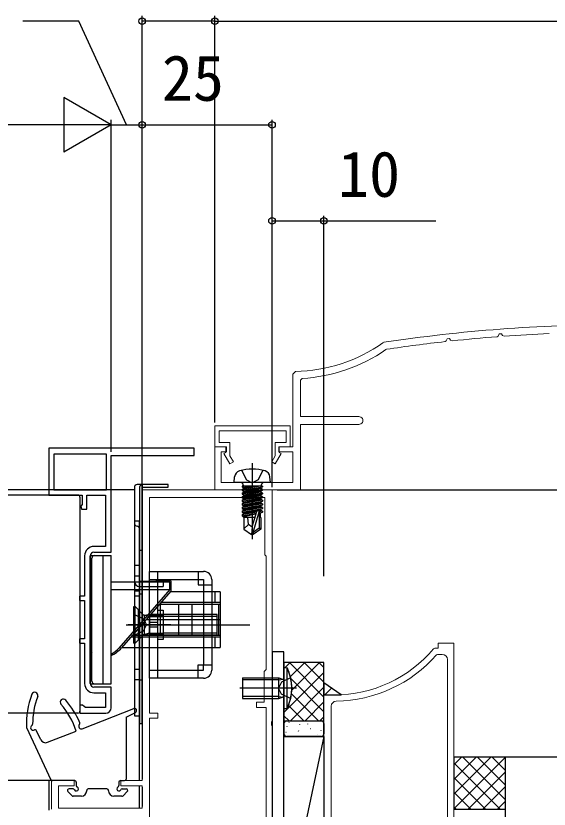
# Model space of a CAD drawing. Units: millimetres, scale not verified. Extents: x -525 to 525, y -783 to 779.
# Drawn here: x 143.7 to 246.4, y 221.2 to 374 of the extents above; entities that cross this region are included whole.
import ezdxf
from ezdxf.enums import TextEntityAlignment as Align

# ---------------------------------------------------------------- set-up
doc = ezdxf.new("R2010")
doc.units = ezdxf.units.MM
doc.header["$LTSCALE"] = 4
doc.layers.add('0-2_YKK_11', color=30, linetype='Continuous', lineweight=18)
for name, color, linetype in [('0-3_YKK_11E', 7, 'Continuous'), ('0-4_YKK_12', 2, 'Continuous'), ('0-5_YKK_13', 4, 'Continuous'), ('0-7_YKK_D', 6, 'Continuous'), ('0-9_YSS_K', 3, 'Continuous'), ('0-A_YSS_KE', 3, 'Continuous')]:
    doc.layers.add(name, color=color, linetype=linetype)
doc.styles.add('ＭＳ ゴシック', font='')
doc.styles.get('ＭＳ ゴシック').set_extended_font_data('MS Gothic')

msp = doc.modelspace()

# ---------------------------------------------------------------- linework, layer by layer
at = {"layer": '0-2_YKK_11'}
for p, q in [((214.57, 311.118), (214.355, 311.032)), ((214.932, 309.726), (215.059, 309.776))]:
    msp.add_line(p, q, dxfattribs=at)
at = {"layer": '0-2_YKK_11', "color": 4}
for p, q in [((224.12, 252.095), (224.349, 252.201)), ((226.8, 209.401), (226.8, 250.001))]:
    msp.add_line(p, q, dxfattribs=at)
at = {"layer": '0-2_YKK_11'}
for points in [[(226.383, 311.26), (226.545, 311.381), (226.725, 311.811), (227.212, 311.849), (227.401, 311.543), (227.688, 311.402)], [(236.381, 312.206), (236.548, 312.324), (236.734, 312.741), (237.223, 312.767), (237.406, 312.452), (237.687, 312.304)], [(197.492, 305.506), (197, 305.006), (197, 291.002), (194.3, 291.002), (194.3, 290.002), (197, 290.002), (197, 284.102), (183.2, 284.102), (183.2, 290.002), (184.2, 290.002), (184.2, 291.002), (182, 291.002), (182, 282.702), (198.5, 282.702), (198.5, 295.302), (209.75, 295.302)], [(209.75, 296.802), (198.5, 296.802), (198.5, 303.853), (198.783, 304.153)]]:
    msp.add_lwpolyline(points, dxfattribs=at)
msp.add_lwpolyline([(196.5, 295.002), (182, 295.002), (182, 291.002), (184.1, 291.002), (184.1, 289.902), (183.727, 289.686), (184.873, 287.702), (185.565, 288.102), (184.9, 289.254), (184.9, 291.802), (182.8, 291.802), (182.8, 294.102), (195.7, 294.102), (195.7, 291.802), (193.6, 291.802), (193.6, 289.254), (192.935, 288.102), (193.627, 287.702), (194.773, 289.686), (194.4, 289.902), (194.4, 291.002), (196.5, 291.002)], close=True, dxfattribs=at)
at = {"layer": '0-2_YKK_11', "color": 211}
for points in [[(168, 282.702), (168, 226.702), (163.9, 226.702), (163.9, 225.702), (168, 225.702), (168, 221.402), (151.9, 221.402), (151.9, 225.702), (154.9, 225.702), (154.9, 226.702), (150.5, 226.702), (150.5, 221.202)], [(168, 219.502), (168, 201.702), (193, 201.702), (193, 237.244), (192.88, 237.427), (192.88, 237.977), (193, 238.16), (193, 282.702), (168, 282.702)]]:
    msp.add_lwpolyline(points, dxfattribs=at)
msp.add_lwpolyline([(169.4, 239.702), (169.4, 281.202), (191.6, 281.202), (191.6, 270.202), (191.9, 269.902), (191.9, 248.102), (191.5, 247.702), (191.5, 241.802), (190, 241.802), (190, 240.802), (191.9, 240.802), (191.9, 213.602), (191.5, 213.202), (191.5, 203.202), (169.4, 203.202), (169.4, 238.702), (171, 238.702), (171, 239.702)], close=True, dxfattribs=at)
at = {"layer": '0-2_YKK_11', "color": 4}
for points in [[(224.349, 252.201), (225, 252.201), (225, 253.201), (228, 253.201), (228, 209.301)], [(225.8, 251.001), (224.9, 251.001), (224.674, 250.899)], [(203, 193.201), (203, 243.201), (205, 243.201)], [(204.4, 241.004), (204.4, 213.98), (204.4, 208.401), (225.8, 208.401)]]:
    msp.add_lwpolyline(points, dxfattribs=at)
at = {"layer": '0-2_YKK_11'}
for centre, radius, start, end in [((259.5, 14.502), 300, 89.99999, 98.61344), ((259.5, 14.498), 298.604, 94.44052, 96.11573), ((259.5, 14.501), 298.601, 92.51839, 94.18925), ((197, 335.502), 30, 270.93931, 305.34622), ((259.5, 14.502), 298.6, 96.3676, 98.55928), ((197, 335.502), 31.4, 273.25513, 304.82562), ((209.75, 296.052), 0.75, 269.99999, 90.00001)]:
    msp.add_arc(centre, radius, start, end, dxfattribs=at)
at = {"layer": '0-2_YKK_11', "color": 4}
for centre, radius, start, end in [((205, 268.201), 25, 270, 319.8891), ((205, 268.201), 26.2, 270.84266, 318.6713), ((225.8, 250.001), 1, 0, 90), ((205.4, 241.004), 1, 90.84196, 180)]:
    msp.add_arc(centre, radius, start, end, dxfattribs=at)
at = {"layer": '0-3_YKK_11E'}
msp.add_line((158, 245.402), (158, 270.002), dxfattribs=at)
for points in [[(178, 290.702), (150, 290.702), (150, 281.702), (156.4, 281.702), (156.4, 279.868), (156.2, 279.585), (156.3, 279.002), (157.3, 279.002), (157.3, 281.702), (160.9, 281.702), (160.9, 271.802), (158.7, 271.802)], [(158.7, 270.702), (162, 270.702), (162, 289.302), (178, 289.302), (178, 290.702)], [(156.9, 270.002), (156.9, 262.202), (155.9, 262.202), (155.9, 261.402), (156.9, 261.402), (156.9, 254.002), (155.9, 254.002), (155.9, 253.202), (156.9, 253.202), (156.9, 245.402)], [(162, 240.702), (162, 244.702), (158.7, 244.702)], [(158.7, 243.602), (160.9, 243.602), (160.9, 240.802), (157.066, 240.802), (156.783, 241.002), (156.5, 241.202), (156, 241.202), (156, 239.702), (161, 239.702)]]:
    msp.add_lwpolyline(points, dxfattribs=at)
msp.add_lwpolyline([(161.1, 289.602), (151, 289.602), (151, 282.702), (161.1, 282.702)], close=True, dxfattribs=at)
for centre, radius, start, end in [((158.7, 270.002), 1.8, 90.00001, 179.99999), ((158.7, 270.002), 0.7, 90.00001, 179.99999), ((158.7, 245.402), 1.8, 180.00001, 269.99999), ((158.7, 245.402), 0.7, 180.00001, 269.99999), ((161, 240.702), 1, 270.00001, 359.99999)]:
    msp.add_arc(centre, radius, start, end, dxfattribs=at)
at = {"layer": '0-4_YKK_12'}
for p, q in [((166.5, 282.701), (-5.558, 282.702)), ((168, 283.202), (168, 227.002)), ((167.5, 226.702), (167.5, 239.202)), ((150.999, 226.702), (-5.558, 226.702)), ((149.997, 226.702), (149.997, 221.002)), ((167.5, 221.402), (167.5, 225.702)), ((168, 225.402), (168, 221.702))]:
    msp.add_line(p, q, dxfattribs=at)
at = {"layer": '0-5_YKK_13'}
for p, q in [((189.2, 287.855), (189.2, 273.172)), ((185.7, 284.102), (185.798, 285.221)), ((192.7, 284.102), (192.602, 285.221)), ((166.5, 283.202), (166.5, 276.202)), ((168, 283.702), (167, 283.702)), ((167.5, 283.202), (167.5, 240.702)), ((167.5, 283.202), (167.5, 237.702)), ((168, 283.702), (168, 283.202)), ((173, 283.702), (168, 283.702)), ((168, 283.702), (168, 283.202)), ((168, 283.202), (173, 283.202)), ((192.7, 284.102), (185.7, 284.102)), ((191.179, 283.402), (187.221, 283.402)), ((187.221, 283.315), (187.6, 283.096)), ((187.221, 282.615), (191.179, 283.315)), ((187.47, 283.602), (187.47, 283.402)), ((188.999, 283.402), (187.6, 283.096)), ((187.6, 283.008), (187.6, 283.096)), ((190.8, 283.096), (187.6, 282.396)), ((187.6, 282.308), (190.8, 283.008)), ((191.179, 283.315), (190.8, 283.096)), ((190.8, 283.008), (190.8, 283.096)), ((191.179, 282.789), (190.8, 283.008)), ((190.93, 283.602), (190.93, 283.402)), ((191.179, 283.402), (191.179, 283.315)), ((191.179, 282.789), (191.179, 282.615)), ((155.6, 281.702), (-5.558, 281.702)), ((156, 281.302), (156, 240.102)), ((187.221, 281.915), (191.179, 282.615)), ((187.221, 282.615), (187.6, 282.396)), ((187.221, 282.089), (187.221, 281.915)), ((187.221, 281.915), (187.6, 281.696)), ((191.179, 281.389), (187.221, 280.689)), ((187.221, 280.515), (191.179, 281.215)), ((187.221, 281.215), (187.6, 280.996)), ((190.8, 282.396), (187.6, 281.696)), ((187.6, 282.308), (187.6, 282.396)), ((187.6, 281.608), (187.6, 281.696)), ((187.6, 280.908), (190.8, 281.608)), ((191.179, 282.615), (190.8, 282.396)), ((190.8, 282.308), (190.8, 282.396)), ((191.179, 282.089), (190.8, 282.308)), ((190.8, 281.608), (190.8, 281.696)), ((191.179, 281.389), (190.8, 281.608)), ((191.179, 281.215), (190.8, 280.996)), ((191.179, 281.389), (191.179, 281.215)), ((187.221, 280.689), (187.6, 280.908)), ((187.221, 280.689), (187.221, 280.515)), ((191.179, 280.689), (187.221, 279.989)), ((187.221, 280.515), (187.6, 280.296)), ((187.221, 279.815), (191.179, 280.515)), ((187.221, 279.989), (187.6, 280.208)), ((187.221, 279.989), (187.221, 279.815)), ((191.179, 279.989), (187.221, 279.289)), ((187.221, 279.815), (187.6, 279.596)), ((187.221, 279.115), (191.179, 279.815)), ((187.6, 280.908), (187.6, 280.996)), ((190.8, 280.996), (187.6, 280.296)), ((187.6, 280.208), (190.8, 280.908)), ((187.6, 280.208), (187.6, 280.296)), ((190.8, 280.296), (187.6, 279.596)), ((187.6, 279.508), (190.8, 280.208)), ((190.8, 280.908), (190.8, 280.996)), ((191.179, 280.689), (190.8, 280.908)), ((191.179, 280.515), (190.8, 280.296)), ((190.8, 280.208), (190.8, 280.296)), ((191.179, 279.989), (190.8, 280.208)), ((191.179, 279.815), (190.8, 279.596)), ((191.179, 280.689), (191.179, 280.515)), ((191.179, 279.989), (191.179, 279.815)), ((187.221, 279.289), (187.6, 279.508)), ((187.221, 279.289), (187.221, 279.115)), ((191.179, 279.289), (187.221, 278.589)), ((187.221, 279.115), (187.6, 278.896)), ((187.221, 278.415), (191.179, 279.115)), ((187.221, 278.589), (187.6, 278.808)), ((187.221, 278.589), (187.221, 278.415)), ((187.221, 278.415), (187.6, 278.196)), ((190.023, 278.385), (187.221, 277.889)), ((187.221, 277.715), (189.968, 278.2)), ((187.221, 277.889), (187.6, 278.108)), ((187.6, 279.508), (187.6, 279.596)), ((190.8, 279.596), (187.6, 278.896)), ((187.6, 278.808), (190.8, 279.508)), ((187.6, 278.808), (187.6, 278.896)), ((190.8, 278.896), (187.6, 278.196)), ((187.6, 278.108), (190.8, 278.808)), ((187.6, 278.108), (187.6, 278.196)), ((189.2, 275.608), (190.059, 278.509)), ((191.179, 278.589), (190.549, 278.478)), ((190.55, 278.303), (191.179, 278.415)), ((190.8, 279.508), (190.8, 279.596)), ((191.179, 279.289), (190.8, 279.508)), ((191.179, 279.115), (190.8, 278.896)), ((190.8, 278.808), (190.8, 278.896)), ((191.179, 278.589), (190.8, 278.808)), ((190.8, 277.402), (190.8, 278.196)), ((191.179, 279.289), (191.179, 279.115)), ((191.179, 278.589), (191.179, 278.415)), ((166.5, 276.702), (166.5, 265.102)), ((187.221, 277.889), (187.221, 277.715)), ((187.221, 277.715), (187.6, 277.496)), ((189.732, 277.402), (187.55, 277.402)), ((187.55, 277.402), (187.55, 275.114)), ((189.909, 278.001), (187.6, 277.496)), ((187.6, 277.408), (187.6, 277.496)), ((190.85, 277.402), (190.55, 277.402)), ((167, 275.702), (167, 275.702)), ((167, 275.702), (167, 275.702)), ((188.5, 276.002), (187.55, 275.19)), ((187.55, 275.114), (189.05, 274.102)), ((189.2, 275.608), (189.05, 274.102)), ((189.2, 275.608), (189.2, 274.102)), ((190.55, 275.307), (189.35, 274.464)), ((190.85, 275.114), (189.35, 274.102)), ((189.35, 274.102), (189.05, 274.102)), ((189.35, 274.464), (189.35, 274.102)), ((167.5, 271.102), (168, 271.102)), ((158, 270.052), (162, 270.052)), ((158, 270.052), (158, 245.352)), ((158, 269.052), (158.3, 269.052)), ((158.3, 245.852), (158.3, 269.552)), ((160.5, 245.352), (160.5, 270.052)), ((162, 245.352), (162, 270.052)), ((166.5, 268.202), (167.5, 268.202)), ((167.5, 266.102), (166.5, 266.102)), ((169.4, 267.002), (179.8, 267.002)), ((169.4, 246.401), (169.4, 267.002)), ((171, 246.401), (171, 267.002)), ((162, 265.002), (173.3, 265.002)), ((166.5, 265.102), (166.5, 239.202)), ((169.4, 265.402), (178.8, 265.402)), ((173.5, 265.202), (170.6, 265.202)), ((170.6, 265.002), (170.6, 265.202)), ((171.85, 265.002), (171.85, 265.202)), ((172, 265.102), (172, 264.102)), ((173.3, 263.502), (173.3, 265.002)), ((173.5, 265.202), (173.5, 263.202)), ((179.8, 264.402), (179.8, 249.001)), ((181.4, 265.402), (181.4, 248.001)), ((162, 263.502), (173.3, 263.502)), ((173.3, 263.502), (163.494, 252.222)), ((173.5, 263.202), (163.993, 252.266)), ((167.5, 263.16), (166.5, 263.16)), ((167.5, 263.502), (168, 263.502)), ((173.5, 263.502), (173.3, 263.502)), ((183, 263.052), (173.37, 263.052)), ((182, 263.052), (182, 261.052)), ((183, 263.052), (183, 252.352)), ((167.5, 262.243), (166.5, 262.243)), ((167.5, 262.702), (168, 262.702)), ((158, 260.702), (158.3, 260.702)), ((166.401, 253.202), (166.401, 260.202)), ((166.651, 253.202), (166.651, 260.202)), ((166.651, 260.202), (168, 258.852)), ((171.327, 260.702), (183, 260.702)), ((171.5, 254.702), (171.5, 260.702)), ((171.631, 261.052), (183, 261.052)), ((175, 260.702), (175, 254.702)), ((177.566, 260.702), (177.566, 254.702)), ((182.732, 254.702), (182.732, 260.702)), ((166.401, 258.752), (168.216, 257.847)), ((167.5, 259.652), (167.2, 259.652)), ((168, 258.852), (168.08, 258.772)), ((168.401, 258.576), (168.401, 254.827)), ((169.401, 258.323), (168.451, 258.562)), ((169.401, 258.702), (168.84, 258.562)), ((172, 258.702), (169.4, 258.702)), ((169.4, 258.452), (172, 258.452)), ((169.401, 258.702), (169.401, 254.702)), ((169.435, 258.702), (172, 258.702)), ((169.435, 258.323), (172, 258.323)), ((171, 259.502), (172, 259.502)), ((172, 259.502), (172, 253.902)), ((182.401, 258.702), (172, 258.702)), ((182.401, 258.323), (172, 258.323)), ((182.401, 254.702), (182.401, 258.702)), ((168.216, 257.847), (168.825, 256.702)), ((168.719, 257.702), (183, 257.702)), ((171, 257.161), (169.4, 257.161)), ((164.901, 256.702), (188.702, 256.702)), ((173.529, 256.702), (165.306, 256.702)), ((171, 256.244), (169.4, 256.244)), ((158, 254.702), (158.3, 254.702)), ((183, 254.352), (165.807, 254.352)), ((166.111, 254.702), (183, 254.702)), ((166.5, 253.052), (167.2, 253.752)), ((166.651, 253.202), (168, 254.551)), ((167.5, 253.752), (167.2, 253.752)), ((168, 254.551), (168.08, 254.631)), ((169.401, 255.081), (168.451, 254.842)), ((169.401, 254.702), (168.84, 254.842)), ((169.4, 254.952), (172, 254.952)), ((172, 254.702), (169.4, 254.702)), ((169.435, 255.081), (172, 255.081)), ((169.435, 254.702), (172, 254.702)), ((172, 253.902), (171, 253.902)), ((182.401, 255.081), (172, 255.081)), ((182.401, 254.702), (172, 254.702)), ((182, 254.352), (182, 252.352)), ((164.068, 252.352), (183, 252.352)), ((167.5, 248.102), (166.5, 248.102)), ((169.4, 248.001), (178.8, 248.001)), ((195.3, 248.502), (195.3, 240.502)), ((195.3, 248.502), (195.943, 248.445)), ((195.943, 240.558), (195.943, 248.445)), ((158, 246.352), (158.3, 246.352)), ((167.5, 246.102), (166.5, 246.102)), ((167.5, 246.102), (168, 246.102)), ((179.8, 246.401), (169.4, 246.401)), ((179.8, 246.401), (171.9, 246.401)), ((187.3, 246.502), (194.3, 246.502)), ((194.3, 246.123), (187.3, 246.123)), ((194.3, 246.502), (195.034, 246.243)), ((194.3, 242.502), (194.3, 246.502)), ((194.3, 246.123), (195.127, 246.233)), ((196.587, 246.502), (194.857, 245.647)), ((158, 245.352), (162, 245.352)), ((197.726, 244.502), (186.787, 244.502)), ((187.55, 244.502), (187.05, 244.502)), ((187.3, 244.752), (187.3, 244.252)), ((194.857, 245.647), (194.248, 244.502)), ((194.857, 243.357), (194.248, 244.502)), ((196.587, 242.502), (194.857, 243.357)), ((194.3, 242.881), (187.3, 242.881)), ((194.3, 242.881), (195.127, 242.77)), ((194.3, 242.502), (195.034, 242.76)), ((156.434, 236.696), (166.354, 240.574)), ((195.3, 240.502), (195.943, 240.558)), ((155.6, 239.702), (-5.558, 239.702)), ((164.9, 238.932), (166.683, 239.846)), ((164.9, 238.932), (164.9, 227.002)), ((145.7, 236.902), (150.419, 226.874)), ((148.452, 234.576), (147.633, 236.316)), ((149.721, 234.071), (155.3, 236.252)), ((154.995, 226.702), (150.691, 226.702)), ((155.3, 226.402), (155.3, 225.734)), ((163.5, 226.402), (163.5, 225.734)), ((163.805, 226.702), (164.6, 226.702)), ((154.668, 225.102), (153.9, 225.102)), ((157.3, 224.702), (157.3, 224.802)), ((161.2, 225.102), (157.6, 225.102)), ((161.5, 224.702), (161.5, 224.802)), ((164.132, 225.102), (164.9, 225.102)), ((154.488, 223.79), (153.688, 224.59)), ((156.3, 223.702), (154.7, 223.702)), ((164.1, 223.702), (162.5, 223.702)), ((165.112, 224.59), (164.312, 223.79))]:
    msp.add_line(p, q, dxfattribs=at)
for points in [[(187.15, 286.465), (188.055, 284.65), (189.2, 284.041)], [(191.25, 286.465), (190.345, 284.65), (189.2, 284.041)], [(167.5, 237.702), (168, 237.702), (168, 283.202), (173, 283.202), (173, 283.702)], [(187.221, 283.402), (187.221, 283.315), (187.715, 283.402)], [(190.685, 283.402), (187.221, 282.789), (187.221, 282.615)], [(187.221, 282.789), (187.6, 283.008), (189.401, 283.402)], [(191.179, 282.789), (187.221, 282.089), (187.6, 282.308)], [(187.221, 281.389), (187.6, 281.608), (190.8, 282.308)], [(191.179, 282.089), (187.221, 281.389), (187.221, 281.215), (191.179, 281.915)], [(191.179, 282.089), (191.179, 281.915), (190.8, 281.696), (187.6, 280.996)], [(189.35, 274.464), (190.55, 278.454), (190.55, 275.307)], [(191.179, 278.415), (190.8, 278.196), (190.55, 278.141)], [(166.5, 239.202), (167.5, 239.202), (167.5, 264.102), (167.5, 276.702), (166.5, 276.702)], [(189.2, 275.501), (188.5, 276.002), (188.36, 277.402)], [(190.85, 277.402), (190.85, 275.114), (190.55, 275.307)], [(178.8, 267.002), (178.8, 264.402), (181.4, 264.402)], [(167.5, 265.102), (168, 265.102), (172, 265.102)], [(178.8, 265.402), (179.8, 265.402), (179.8, 264.402)], [(167.5, 264.102), (168, 264.102), (172, 264.102)], [(166.401, 260.202), (166.5, 260.202), (166.651, 260.202)], [(166.5, 260.352), (167.2, 259.652), (167.2, 253.752)], [(166.401, 254.652), (168.216, 255.557), (168.825, 256.702)], [(166.401, 253.202), (166.5, 253.202), (166.651, 253.202)], [(195.3, 201.502), (195.3, 251.502), (193, 251.502), (193, 201.502), (179.6, 201.502)], [(178.8, 246.401), (178.8, 249.001), (181.4, 249.001)], [(178.8, 248.001), (179.8, 248.001), (179.8, 249.001)], [(187.3, 246.502), (187.3, 242.502), (194.3, 242.502)]]:
    msp.add_lwpolyline(points, dxfattribs=at)
for centre, radius, start, end in [((187.093, 285.108), 1.3, 105.88085, 175), ((189.2, 277.702), 9, 74.11915, 105.88085), ((191.307, 285.108), 1.3, 5, 74.11915), ((167, 283.202), 0.5, 90, 180), ((168, 283.202), 0.5, 90, 180), ((168, 283.202), 0.5, 90, 180.00001), ((186.97, 283.602), 0.5, 0, 90), ((191.43, 283.602), 0.5, 90, 180), ((155.6, 281.302), 0.4, 0, 90), ((190.302, 278.454), 0.248, 0, 167.19096), ((167, 276.202), 0.5, 180, 270), ((167, 275.202), 0.5, 0.00001, 90), ((158.8, 269.552), 0.5, 90, 180), ((179.8, 265.402), 1.6, 0, 90), ((158.9, 264.602), 0.9, 180, 228.06542), ((167.5, 265.102), 1, 180, 270), ((168.646, 259.338), 0.8, 225, 284.03624), ((168.646, 254.066), 0.8, 75.96376, 135), ((159.465, 256.202), 6, 295.00246, 319), ((159.721, 255.502), 5, 297.1557, 319), ((158.9, 250.802), 0.9, 131.93458, 180), ((179.8, 248.001), 1.6, 270, 0), ((187.3, 244.502), 9.5, 335.47227, 24.52773), ((195.1, 246.432), 0.2, 250.57815, 0), ((158.8, 245.852), 0.5, 180, 270), ((161.685, 237.603), 16, 159.0781, 182.51013), ((147.3, 243.102), 0.6, 339.0781, 159.0781), ((161.685, 237.603), 14.8, 159.0781, 180.06452), ((152.8, 241.802), 0.6, 41.21397, 221.21397), ((141.065, 231.523), 16.2, 23.01361, 41.21397), ((195.1, 242.572), 0.2, 0, 109.42185), ((141.065, 231.523), 15, 18.37545, 41.21397), ((155.6, 240.102), 0.4, 270, 360), ((166.5, 240.202), 0.4, 297.14462, 111.35581), ((147, 236.902), 0.5, 121.27714, 296.90219), ((146.585, 237.586), 0.3, 301.27714, 0.06452), ((156.252, 237.161), 0.5, 133.70783, 291.35581), ((155.699, 237.74), 0.3, 313.70783, 23.01361), ((147.362, 236.188), 0.3, 25.20164, 116.90219), ((149.357, 235.002), 1, 205.20164, 291.35581), ((150.691, 227.002), 0.3, 205.20164, 270), ((155, 226.402), 0.3, 0, 90.95009), ((163.8, 226.402), 0.3, 89.04991, 180), ((164.6, 227.002), 0.3, 270, 0), ((153.9, 224.802), 0.3, 90, 225), ((154.668, 224.802), 0.3, 25.37693, 90), ((155.3, 225.102), 0.4, 205.37693, 64.62307), ((155.6, 225.734), 0.3, 180, 244.62307), ((156.3, 224.702), 1, 270, 0), ((157.6, 224.802), 0.3, 89.99958, 180), ((161.2, 224.802), 0.3, 0, 89.99958), ((162.5, 224.702), 1, 180, 270), ((163.5, 225.102), 0.4, 115.37693, 334.62307), ((163.2, 225.734), 0.3, 295.37693, 0), ((164.132, 224.802), 0.3, 90, 154.62307), ((164.9, 224.802), 0.3, 315, 90), ((154.7, 224.002), 0.3, 225, 270), ((164.1, 224.002), 0.3, 270, 315)]:
    msp.add_arc(centre, radius, start, end, dxfattribs=at)
at = {"layer": '0-7_YKK_D'}
for p, q in [((168, 283.209), (168, 374.001)), ((182.003, 373.001), (168, 373.001)), ((182.003, 295.702), (182.003, 374.001)), ((182.003, 295.702), (182.003, 374.001)), ((182.003, 373.001), (277, 373.001)), ((162, 353.001), (152.907, 358.251)), ((152.907, 358.251), (152.907, 347.751)), ((151.5, 353.001), (-162.5, 353.001)), ((162, 353.001), (143.813, 353.001)), ((162, 353.001), (152.907, 347.751)), ((162, 290.002), (162, 354.001)), ((162, 290.002), (162, 354.001)), ((162, 353.001), (168, 353.001)), ((168, 307.2), (168, 354.001)), ((168, 283.209), (168, 354.001)), ((168, 353.001), (193, 353.001)), ((193, 283.202), (193, 354.001)), ((193, 283.402), (193, 335.502)), ((203, 266.102), (203, 335.502)), ((194, 282.702), (338, 282.702)), ((199.203, 282.702), (338, 282.702))]:
    msp.add_line(p, q, dxfattribs=at)
for points in [[(165, 353.001), (155.8, 373.001), (144.982, 373.001)], [(193, 334.502), (203, 334.502), (224.55, 334.502)]]:
    msp.add_lwpolyline(points, dxfattribs=at)
for centre in [(168, 373.001), (182.003, 373.001), (182.003, 373.001), (168, 353.001), (168, 353.001), (193, 353.001), (193, 334.502), (203, 334.502)]:
    msp.add_circle(centre, 0.637, dxfattribs=at)
at = {"layer": '0-9_YSS_K'}
for p, q in [((195.501, 248.484), (196.477, 249.46)), ((203, 242.801), (196.34, 249.46)), ((196.527, 246.682), (199.306, 249.46)), ((196.755, 244.082), (202.134, 249.46)), ((203, 245.629), (199.169, 249.46)), ((203, 248.458), (201.997, 249.46)), ((195.3, 239.798), (203, 247.498)), ((203, 239.972), (196.601, 246.371)), ((196.532, 238.201), (203, 244.669)), ((201.942, 238.201), (196.689, 243.455)), ((203.202, 243.201), (204.479, 244.478)), ((199.361, 238.201), (203, 241.841)), ((199.114, 238.201), (196.146, 241.17)), ((196.285, 238.201), (195.3, 239.187)), ((202.189, 238.201), (203, 239.012)), ((195.3, 235.701), (195.3, 237.701)), ((195.3, 235.701), (195.3, 237.701)), ((195.8, 238.201), (202.5, 238.201)), ((195.8, 238.201), (202.5, 238.201)), ((195.894, 237.149), (195.9, 237.156)), ((195.894, 237.149), (195.9, 237.156)), ((196.261, 237.898), (196.305, 237.922)), ((196.261, 237.898), (196.305, 237.922)), ((198.338, 237.465), (198.382, 237.489)), ((198.338, 237.465), (198.382, 237.489)), ((199.888, 237.595), (199.895, 237.602)), ((199.888, 237.595), (199.895, 237.602)), ((203, 237.701), (203, 235.701)), ((203, 237.701), (203, 235.701)), ((195.67, 236.008), (195.714, 236.032)), ((195.67, 236.008), (195.714, 236.032)), ((198.121, 236.247), (198.168, 236.336)), ((198.121, 236.247), (198.168, 236.336)), ((200.363, 236.731), (200.407, 236.755)), ((200.363, 236.731), (200.407, 236.755)), ((201.707, 235.612), (201.714, 235.619)), ((201.707, 235.612), (201.714, 235.619)), ((202.439, 236.299), (202.483, 236.323)), ((202.439, 236.299), (202.483, 236.323)), ((203, 235.201), (195.3, 199.202)), ((202.5, 235.201), (195.8, 235.201)), ((202.5, 235.201), (195.8, 235.201)), ((197.695, 235.274), (197.739, 235.298)), ((197.695, 235.274), (197.739, 235.298)), ((228.003, 229.726), (229.479, 231.202)), ((228.003, 226.897), (232.307, 231.202)), ((228.003, 224.069), (235.135, 231.202)), ((228.003, 221.241), (237.964, 231.202)), ((238.003, 222.964), (229.766, 231.202)), ((238.003, 225.793), (232.594, 231.202)), ((238.003, 228.621), (235.422, 231.202)), ((236.937, 221.202), (228.003, 230.136)), ((230.792, 221.202), (238.003, 228.412)), ((234.109, 221.202), (228.003, 227.307)), ((233.621, 221.202), (238.003, 225.584)), ((231.28, 221.202), (228.003, 224.479)), ((228.452, 221.202), (228.003, 221.651)), ((236.449, 221.202), (238.003, 222.755))]:
    msp.add_line(p, q, dxfattribs=at)
for points in [[(195.3, 249.46), (195.3, 248.501), (195.943, 248.445), (196.587, 246.501), (196.8, 244.501), (196.587, 242.501), (195.943, 240.558), (195.3, 240.501), (195.3, 238.201), (203, 238.201), (203, 249.46)], [(195.3, 249.46), (195.3, 248.501), (195.943, 248.445), (196.587, 246.501), (196.8, 244.501), (196.587, 242.501), (195.943, 240.558), (195.3, 240.501), (195.3, 235.201), (203, 235.201), (203, 249.46)], [(206.3, 243.201), (203, 245.516), (203, 243.201), (205.7, 243.201), (206, 243.201), (206.088, 243.201)], [(195.3, 235.201), (203, 235.201), (203, 199.202), (195.3, 199.202)], [(238.003, 231.202), (228.003, 231.202), (228.003, 221.202), (238.003, 221.202)]]:
    msp.add_lwpolyline(points, close=True, dxfattribs=at)
for centre, start, end in [((195.8, 237.701), 90, 180), ((195.8, 237.701), 90, 180), ((202.5, 237.701), 0, 90), ((202.5, 237.701), 0, 90), ((195.8, 235.701), 180, 270), ((195.8, 235.701), 180, 270), ((202.5, 235.701), 270, 0), ((202.5, 235.701), 270, 0)]:
    msp.add_arc(centre, 0.5, start, end, dxfattribs=at)
at = {"layer": '0-A_YSS_KE'}
for p in [(334.855, 231.202), (238.003, 219.202)]:
    msp.add_line(p, (238.003, 231.202), dxfattribs=at)

# ---------------------------------------------------------------- texts
at = {"layer": '0-7_YKK_D', "style": 'ＭＳ ゴシック'}
for s, p in [('25', (171.773, 355.001)), ('10', (205.709, 336.502))]:
    msp.add_text(s, height=8.798, dxfattribs=at).set_placement(p, align=Align.BOTTOM_LEFT)

doc.saveas('drawing.dxf')
